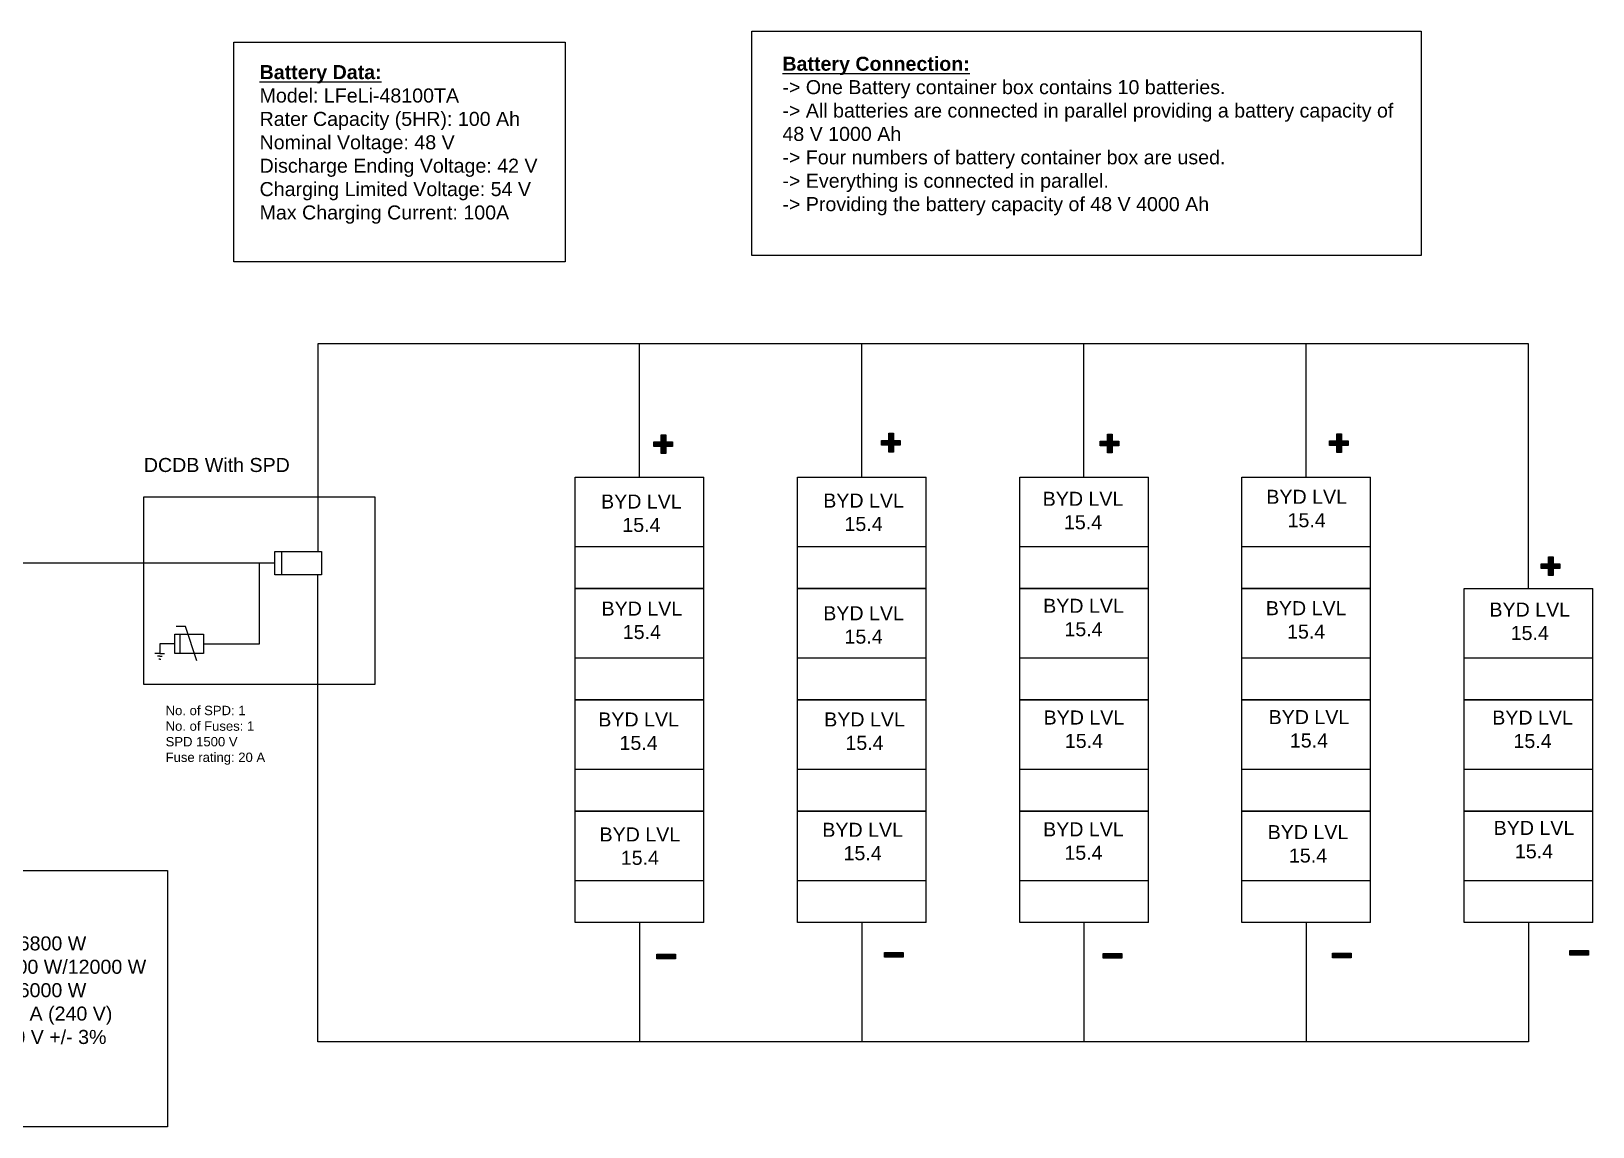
# Model space of a CAD drawing. Header units: inches. Extents: x -347 to 9588, y -325 to 2547.
# Drawn here: x 6251 to 9588, y 165 to 2507 of the extents above; entities that cross this region are included whole.
import ezdxf

# ---------------------------------------------------------------- set-up
doc = ezdxf.new("R2010")
doc.units = ezdxf.units.IN
doc.header["$MEASUREMENT"] = 0
doc.styles.get("Standard").update_dxf_attribs({"font": 'arial.ttf'})

msp = doc.modelspace()

# ---------------------------------------------------------------- hatches: boundary and pattern name
h = msp.add_hatch(color=256)
h.dxf.hatch_style = 1
h.paths.add_polyline_path([(7607.2, 1628.6), (7607.2, 1643.7), (7597.2, 1643.7), (7597.2, 1628.6), (7581.5, 1628.6), (7581.5, 1618.6), (7597.2, 1618.6), (7597.2, 1603.7), (7607.2, 1603.7), (7607.2, 1618.6), (7621.5, 1618.6), (7621.5, 1628.6)])
h = msp.add_hatch(color=256)
h.dxf.hatch_style = 1
h.paths.add_polyline_path([(8093.7, 1632), (8093.7, 1647.1), (8083.7, 1647.1), (8083.7, 1632), (8068, 1632), (8068, 1622), (8083.7, 1622), (8083.7, 1607.1), (8093.7, 1607.1), (8093.7, 1622), (8108, 1622), (8108, 1632)])
h = msp.add_hatch(color=256)
h.dxf.hatch_style = 1
h.paths.add_polyline_path([(8561.3, 1630.3), (8561.3, 1645.3), (8551.3, 1645.3), (8551.3, 1630.3), (8535.6, 1630.3), (8535.6, 1620.3), (8551.3, 1620.3), (8551.3, 1605.3), (8561.3, 1605.3), (8561.3, 1620.3), (8575.6, 1620.3), (8575.6, 1630.3)])
h = msp.add_hatch(color=256)
h.dxf.hatch_style = 1
h.paths.add_polyline_path([(9051.5, 1630.8), (9051.5, 1645.9), (9041.5, 1645.9), (9041.5, 1630.8), (9025.8, 1630.8), (9025.8, 1620.8), (9041.5, 1620.8), (9041.5, 1605.9), (9051.5, 1605.9), (9051.5, 1620.8), (9065.8, 1620.8), (9065.8, 1630.8)])
h = msp.add_hatch(color=256)
h.dxf.hatch_style = 1
h.paths.add_polyline_path([(9503.8, 1368.3), (9503.8, 1383.3), (9493.8, 1383.3), (9493.8, 1368.3), (9478.1, 1368.3), (9478.1, 1358.3), (9493.8, 1358.3), (9493.8, 1343.3), (9503.8, 1343.3), (9503.8, 1358.3), (9518.1, 1358.3), (9518.1, 1368.3)])
h = msp.add_hatch(color=256)
h.dxf.hatch_style = 1
h.paths.add_polyline_path([(8114.5, 527.2), (8114.5, 537.2), (8074.5, 537.2), (8074.5, 527.2)])
h = msp.add_hatch(color=256)
h.dxf.hatch_style = 1
h.paths.add_polyline_path([(8582, 525.5), (8582, 535.5), (8542, 535.5), (8542, 525.5)])
h = msp.add_hatch(color=256)
h.dxf.hatch_style = 1
h.paths.add_polyline_path([(9072.2, 526), (9072.2, 536), (9032.2, 536), (9032.2, 526)])
h = msp.add_hatch(color=256)
h.dxf.hatch_style = 1
h.paths.add_polyline_path([(9579.4, 531.4), (9579.4, 541.4), (9539.4, 541.4), (9539.4, 531.4)])
h = msp.add_hatch(color=256)
h.dxf.hatch_style = 1
h.paths.add_polyline_path([(7627.9, 523.8), (7627.9, 533.8), (7587.9, 533.8), (7587.9, 523.8)])

# ---------------------------------------------------------------- linework, layer by layer
for p, q in [((9450.7, 1838.4), (6863.4, 1838.4)), ((6863.4, 1838.4), (6863.4, 1394.5)), ((7551.2, 1553.7), (7551.2, 1838.4)), ((8026, 1553.7), (8026, 1838.4)), ((8500.9, 1553.7), (8500.9, 1838.4)), ((8975.8, 1553.7), (8975.8, 1838.4)), ((9450.7, 1362.3), (9450.7, 1838.4)), ((7413.8, 1500.5), (7413.8, 1553.7)), ((7413.8, 1553.7), (7688.7, 1553.7)), ((7688.7, 1315.7), (7688.7, 1553.7)), ((7888.7, 1500.5), (7888.7, 1553.7)), ((7888.7, 1553.7), (8163.6, 1553.7)), ((8163.6, 1315.7), (8163.6, 1553.7)), ((8363.6, 1500.5), (8363.6, 1553.7)), ((8363.6, 1553.7), (8638.5, 1553.7)), ((8638.5, 1315.7), (8638.5, 1553.7)), ((8838.5, 1500.5), (8838.5, 1553.7)), ((8838.5, 1553.7), (9113.4, 1553.7)), ((9113.4, 1315.7), (9113.4, 1553.7)), ((7413.8, 1315.7), (7413.8, 1500.5)), ((7888.7, 1315.7), (7888.7, 1500.5)), ((8363.6, 1315.7), (8363.6, 1500.5)), ((8838.5, 1315.7), (8838.5, 1500.5)), ((7413.8, 1405.3), (7688.7, 1405.3)), ((7888.7, 1405.3), (8163.6, 1405.3)), ((8363.6, 1405.3), (8638.5, 1405.3)), ((8838.5, 1405.3), (9113.4, 1405.3)), ((6771.7, 1369.5), (6148.6, 1369.5)), ((6738.7, 1197), (6738.7, 1369.5)), ((6771.7, 1344.5), (6771.7, 1394.5)), ((6771.7, 1394.5), (6821.7, 1394.5)), ((6785.7, 1394.5), (6785.7, 1344.5)), ((6821.7, 1394.5), (6871.7, 1394.5)), ((6871.7, 1394.5), (6871.7, 1344.5)), ((6871.7, 1344.5), (6771.7, 1344.5)), ((6863.4, 346.6), (6863.4, 1344.5)), ((9450.7, 1315.7), (9450.7, 1362.3)), ((7413.8, 1262.5), (7413.8, 1315.7)), ((7413.8, 1315.7), (7688.7, 1315.7)), ((7688.7, 1315.7), (7413.8, 1315.7)), ((7688.7, 1077.6), (7688.7, 1315.7)), ((7888.7, 1262.5), (7888.7, 1315.7)), ((7888.7, 1315.7), (8163.6, 1315.7)), ((8163.6, 1315.7), (7888.7, 1315.7)), ((8163.6, 1077.6), (8163.6, 1315.7)), ((8363.6, 1262.5), (8363.6, 1315.7)), ((8363.6, 1315.7), (8638.5, 1315.7)), ((8638.5, 1315.7), (8363.6, 1315.7)), ((8638.5, 1077.6), (8638.5, 1315.7)), ((8838.5, 1262.5), (8838.5, 1315.7)), ((8838.5, 1315.7), (9113.4, 1315.7)), ((9113.4, 1315.7), (8838.5, 1315.7)), ((9113.4, 1077.6), (9113.4, 1315.7)), ((9313.4, 1262.5), (9313.4, 1315.7)), ((9313.4, 1315.7), (9588.2, 1315.7)), ((9588.2, 1077.6), (9588.2, 1315.7)), ((7413.8, 1077.6), (7413.8, 1262.5)), ((7888.7, 1077.6), (7888.7, 1262.5)), ((8363.6, 1077.6), (8363.6, 1262.5)), ((8838.5, 1077.6), (8838.5, 1262.5)), ((9313.4, 1077.6), (9313.4, 1262.5)), ((6558.3, 1197), (6558.3, 1217.4)), ((6558.3, 1217.4), (6619.4, 1217.4)), ((6581.1, 1234.2), (6561, 1234.2)), ((6568.7, 1217.4), (6568.7, 1176.6)), ((6605, 1161.1), (6581.1, 1234.2)), ((6619.4, 1217.4), (6619.4, 1176.6)), ((6525.8, 1176.6), (6515.6, 1176.6)), ((6525.8, 1170.5), (6520.7, 1170.5)), ((6558.3, 1197), (6525.8, 1197)), ((6525.8, 1197), (6525.8, 1176.6)), ((6525.8, 1176.6), (6536, 1176.6)), ((6525.8, 1170.5), (6530.9, 1170.5)), ((6558.3, 1176.6), (6558.3, 1197)), ((6619.4, 1176.6), (6558.3, 1176.6)), ((6619.4, 1197), (6738.7, 1197)), ((6525.8, 1164.4), (6523.8, 1164.4)), ((6525.8, 1164.4), (6527.8, 1164.4)), ((7413.8, 1167.3), (7688.7, 1167.3)), ((7888.7, 1167.3), (8163.6, 1167.3)), ((8363.6, 1167.3), (8638.5, 1167.3)), ((8838.5, 1167.3), (9113.4, 1167.3)), ((9313.4, 1167.3), (9588.2, 1167.3)), ((7413.8, 1024.4), (7413.8, 1077.6)), ((7413.8, 1077.6), (7688.7, 1077.6)), ((7688.7, 1077.6), (7413.8, 1077.6)), ((7688.7, 839.6), (7688.7, 1077.6)), ((7888.7, 1024.4), (7888.7, 1077.6)), ((7888.7, 1077.6), (8163.6, 1077.6)), ((8163.6, 1077.6), (7888.7, 1077.6)), ((8163.6, 839.6), (8163.6, 1077.6)), ((8363.6, 1024.4), (8363.6, 1077.6)), ((8363.6, 1077.6), (8638.5, 1077.6)), ((8638.5, 1077.6), (8363.6, 1077.6)), ((8638.5, 839.6), (8638.5, 1077.6)), ((8838.5, 1024.4), (8838.5, 1077.6)), ((8838.5, 1077.6), (9113.4, 1077.6)), ((9113.4, 1077.6), (8838.5, 1077.6)), ((9113.4, 839.6), (9113.4, 1077.6)), ((9313.4, 1024.4), (9313.4, 1077.6)), ((9313.4, 1077.6), (9588.2, 1077.6)), ((9588.2, 1077.6), (9313.4, 1077.6)), ((9588.2, 839.6), (9588.2, 1077.6)), ((7413.8, 839.6), (7413.8, 1024.4)), ((7888.7, 839.6), (7888.7, 1024.4)), ((8363.6, 839.6), (8363.6, 1024.4)), ((8838.5, 839.6), (8838.5, 1024.4)), ((9313.4, 839.6), (9313.4, 1024.4)), ((7413.8, 929.2), (7688.7, 929.2)), ((7888.7, 929.2), (8163.6, 929.2)), ((8363.6, 929.2), (8638.5, 929.2)), ((8838.5, 929.2), (9113.4, 929.2)), ((9313.4, 929.2), (9588.2, 929.2)), ((7413.8, 786.4), (7413.8, 839.6)), ((7413.8, 839.6), (7688.7, 839.6)), ((7688.7, 839.6), (7413.8, 839.6)), ((7688.7, 601.5), (7688.7, 839.6)), ((7888.7, 786.4), (7888.7, 839.6)), ((7888.7, 839.6), (8163.6, 839.6)), ((8163.6, 839.6), (7888.7, 839.6)), ((8163.6, 601.5), (8163.6, 839.6)), ((8363.6, 786.4), (8363.6, 839.6)), ((8363.6, 839.6), (8638.5, 839.6)), ((8638.5, 839.6), (8363.6, 839.6)), ((8638.5, 601.5), (8638.5, 839.6)), ((8838.5, 786.4), (8838.5, 839.6)), ((8838.5, 839.6), (9113.4, 839.6)), ((9113.4, 839.6), (8838.5, 839.6)), ((9113.4, 601.5), (9113.4, 839.6)), ((9313.4, 786.4), (9313.4, 839.6)), ((9313.4, 839.6), (9588.2, 839.6)), ((9588.2, 839.6), (9313.4, 839.6)), ((9588.2, 601.5), (9588.2, 839.6)), ((7413.8, 601.5), (7413.8, 786.4)), ((7888.7, 601.5), (7888.7, 786.4)), ((8363.6, 601.5), (8363.6, 786.4)), ((8838.5, 601.5), (8838.5, 786.4)), ((9313.4, 601.5), (9313.4, 786.4)), ((7413.8, 691.2), (7688.7, 691.2)), ((7888.7, 691.2), (8163.6, 691.2)), ((8363.6, 691.2), (8638.5, 691.2)), ((8838.5, 691.2), (9113.4, 691.2)), ((9313.4, 691.2), (9588.2, 691.2)), ((7688.7, 601.5), (7413.8, 601.5)), ((7551.2, 601.5), (7551.2, 346.6)), ((8163.6, 601.5), (7888.7, 601.5)), ((8026, 601.5), (8026, 346.6)), ((8638.5, 601.5), (8363.6, 601.5)), ((8500.9, 601.5), (8500.9, 346.6)), ((9113.4, 601.5), (8838.5, 601.5)), ((8975.8, 601.5), (8975.8, 346.6)), ((9588.2, 601.5), (9313.4, 601.5)), ((9450.7, 601.5), (9450.7, 346.6)), ((9450.7, 346.6), (6863.4, 346.6))]:
    msp.add_line(p, q)
for points in [[(7791.4, 2506.6), (9221.6, 2506.6), (9221.6, 2027.1), (7791.4, 2027.1)], [(6684, 2482.9), (7392.3, 2482.9), (7392.3, 2013.6), (6684, 2013.6)], [(6491.7, 1511.4), (6985.2, 1511.4), (6985.2, 1110.4), (6491.7, 1110.4)], [(5514.3, 712.4), (6542.4, 712.4), (6542.4, 164.8), (5514.3, 164.8)], [(8074.5, 537.2), (8114.5, 537.2), (8114.5, 527.2), (8074.5, 527.2)], [(8542, 535.5), (8582, 535.5), (8582, 525.5), (8542, 525.5)], [(9032.2, 536), (9072.2, 536), (9072.2, 526), (9032.2, 526)], [(9539.4, 541.4), (9579.4, 541.4), (9579.4, 531.4), (9539.4, 531.4)], [(7587.9, 533.8), (7627.9, 533.8), (7627.9, 523.8), (7587.9, 523.8)]]:
    msp.add_lwpolyline(points, close=True)
for points in [[(7597.2, 1628.6), (7597.2, 1643.7), (7607.2, 1643.7), (7607.2, 1628.6)], [(8083.7, 1632), (8083.7, 1647.1), (8093.7, 1647.1), (8093.7, 1632)], [(8551.3, 1630.3), (8551.3, 1645.3), (8561.3, 1645.3), (8561.3, 1630.3)], [(9041.5, 1630.8), (9041.5, 1645.9), (9051.5, 1645.9), (9051.5, 1630.8)], [(7597.2, 1618.6), (7581.5, 1618.6), (7581.5, 1628.6), (7597.2, 1628.6)], [(7607.2, 1618.6), (7607.2, 1603.7), (7597.2, 1603.7), (7597.2, 1618.6)], [(7607.2, 1628.6), (7621.5, 1628.6), (7621.5, 1618.6), (7607.2, 1618.6)], [(8083.7, 1622), (8068, 1622), (8068, 1632), (8083.7, 1632)], [(8093.7, 1622), (8093.7, 1607.1), (8083.7, 1607.1), (8083.7, 1622)], [(8093.7, 1632), (8108, 1632), (8108, 1622), (8093.7, 1622)], [(8551.3, 1620.3), (8535.6, 1620.3), (8535.6, 1630.3), (8551.3, 1630.3)], [(8561.3, 1620.3), (8561.3, 1605.3), (8551.3, 1605.3), (8551.3, 1620.3)], [(8561.3, 1630.3), (8575.6, 1630.3), (8575.6, 1620.3), (8561.3, 1620.3)], [(9041.5, 1620.8), (9025.8, 1620.8), (9025.8, 1630.8), (9041.5, 1630.8)], [(9051.5, 1620.8), (9051.5, 1605.9), (9041.5, 1605.9), (9041.5, 1620.8)], [(9051.5, 1630.8), (9065.8, 1630.8), (9065.8, 1620.8), (9051.5, 1620.8)], [(9493.8, 1358.3), (9478.1, 1358.3), (9478.1, 1368.3), (9493.8, 1368.3)], [(9493.8, 1368.3), (9493.8, 1383.3), (9503.8, 1383.3), (9503.8, 1368.3)], [(9503.8, 1368.3), (9518.1, 1368.3), (9518.1, 1358.3), (9503.8, 1358.3)], [(9503.8, 1358.3), (9503.8, 1343.3), (9493.8, 1343.3), (9493.8, 1358.3)]]:
    msp.add_lwpolyline(points)

# ---------------------------------------------------------------- texts
at = {"attachment_point": 1}
for s, width, heights, insert, char_height in [('{\\fArial|b1|i0|c0|p34;\\LBattery Connection:\\P}-> One Battery container box contains 10 batteries.\\P-> All batteries are connected in parallel providing a battery capacity of 48 V 1000 Ah\\P-> Four numbers of battery container box are used.\\P-> Everything is connected in parallel.\\P-> Providing the battery capacity of 48 V 4000 Ah', 1321.459, [651.9], (7856.4, 2452.1), 30), ('{\\fArial|b1|i0|c0|p34;\\LBattery Data:\\P}Model: LFeLi-48100TA\\PRater Capacity (5HR): 100 Ah\\PNominal Voltage: 48 V\\PDischarge Ending Voltage: 42 V\\PCharging Limited Voltage: 54 V\\PMax Charging Current: 100A', 1321.459, [651.9], (6739.1, 2434.2), 30), ('DCDB With SPD', 316.5, [0], (6491.7, 1594.4), 30), ('\\pxqc;BYD LVL \\P15.4', 334.198, [273.6], (7388, 1516.3), 30), ('\\pxqc;BYD LVL \\P15.4', 334.198, [273.6], (7862.8, 1518.3), 30), ('\\pxqc;BYD LVL \\P15.4', 334.198, [273.6], (8331.8, 1522.1), 30), ('\\pxqc;BYD LVL \\P15.4', 334.198, [273.6], (8809.7, 1526.4), 30), ('\\pxqc;BYD LVL \\P15.4', 334.198, [273.6], (7389, 1287.4), 30), ('\\pxqc;BYD LVL \\P15.4', 334.198, [273.6], (7862.8, 1277.5), 30), ('\\pxqc;BYD LVL \\P15.4', 334.198, [273.6], (8332.8, 1293.4), 30), ('\\pxqc;BYD LVL \\P15.4', 334.198, [273.6], (8808.6, 1288.3), 30), ('\\pxqc;BYD LVL \\P15.4', 334.198, [273.6], (9286.5, 1285.3), 30), ('No. of SPD: 1\\PNo. of Fuses: 1\\PSPD 1500 V\\PFuse rating: 20 A', 498.462, [210.7], (6538.3, 1064.6), 20), ('\\pxqc;BYD LVL \\P15.4', 334.198, [273.6], (7382, 1050.4), 30), ('\\pxqc;BYD LVL \\P15.4', 334.198, [273.6], (7864.8, 1050.5), 30), ('\\pxqc;BYD LVL \\P15.4', 334.198, [273.6], (8333.7, 1054.6), 30), ('\\pxqc;BYD LVL \\P15.4', 334.198, [273.6], (8814.6, 1055.5), 30), ('\\pxqc;BYD LVL \\P15.4', 334.198, [273.6], (9292.5, 1054.4), 30), ('\\pxqc;BYD LVL \\P15.4', 334.198, [273.6], (7384.7, 804.7), 30), ('\\pxqc;BYD LVL \\P15.4', 334.198, [273.6], (7860.8, 814.6), 30), ('\\pxqc;BYD LVL \\P15.4', 334.198, [273.6], (8332.7, 815.6), 30), ('\\pxqc;BYD LVL \\P15.4', 334.198, [273.6], (8812.6, 809.6), 30), ('\\pxqc;BYD LVL \\P15.4', 334.198, [273.6], (9295.5, 818.6), 30), ('\\A1;{\\fArial|b1|i0|c0|p34;\\LMulti mode Inverter Charger:\\P}Conext™ XW Pro 6848 NA\\POutput power (continuous) at 25C: 6800 W\\POverload 30 min/60 sec at 25C: 8500 W/12000 W\\POutput power (continuous) at 40C: 6000 W\\PMax output current 60 sec (rms): 52 A (240 V)\\POutput voltage: Split phase 120/240 V +/- 3%\\PInput DC voltage range: 40 to 64 V\\PMax input DC current: 180 A', 1344.021, [614.1], (5572.1, 671.8), 30)]:
    msp.add_mtext_dynamic_manual_height_columns(s, width=width, gutter_width=1, heights=heights, dxfattribs=dict(at, insert=insert, char_height=char_height))

doc.saveas('drawing.dxf')
